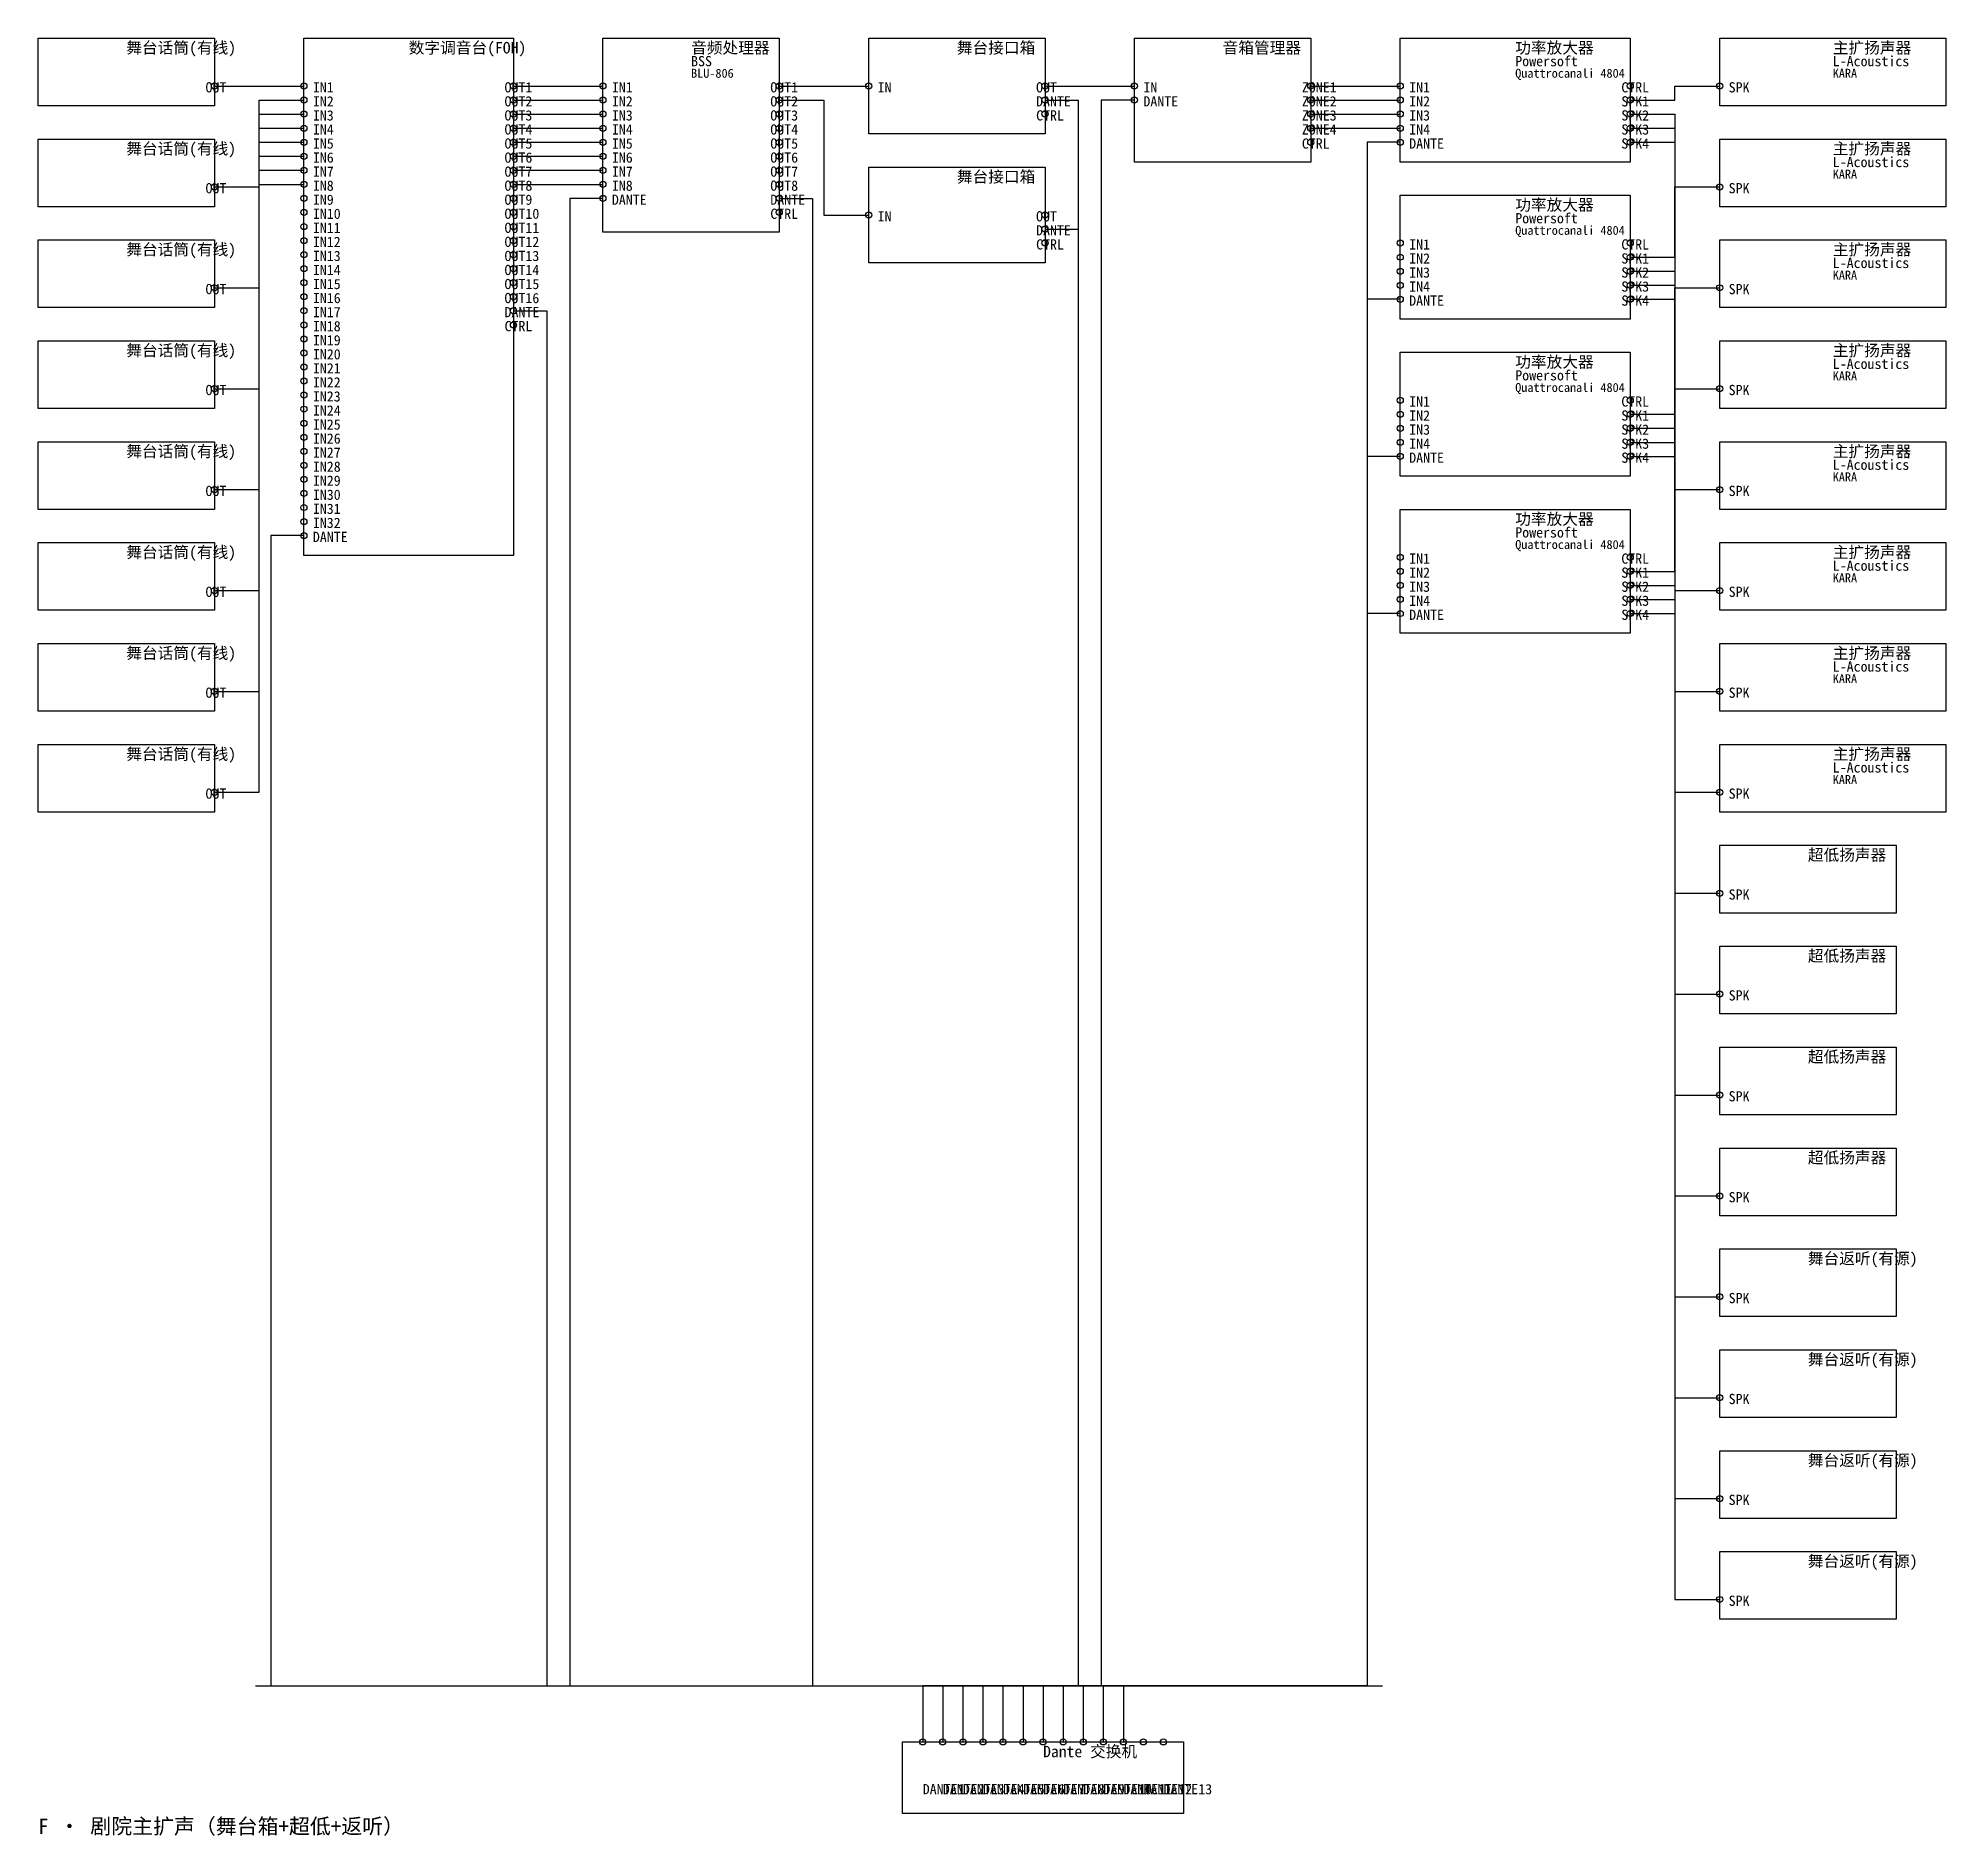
# Model space of a CAD drawing. Header units: metres. Extents: x 40 to 1533, y -1448 to -40.
import ezdxf

# ---------------------------------------------------------------- set-up
doc = ezdxf.new("R2010")
doc.units = ezdxf.units.M
for name, color, linetype in [('DEVICES', 7, 'Continuous'), ('LABELS', 7, 'Continuous'), ('PORTS', 6, 'Continuous'), ('WIRES_ANALOG', 4, 'Continuous'), ('WIRES_DANTE', 5, 'Continuous'), ('WIRES_SPEAKER', 1, 'Continuous')]:
    doc.layers.add(name, color=color, linetype=linetype)
doc.styles.add('CJK', font='simsun.ttc')

msp = doc.modelspace()

# ---------------------------------------------------------------- linework, layer by layer
at = {"layer": 'DEVICES', "color": 7, "lineweight": 25, "true_color": 0xb4b2a9}
for points in [[(40, -40), (178, -40), (178, -93), (40, -93), (40, -40)], [(248, -40), (412, -40), (412, -445), (248, -445), (248, -40)], [(482, -40), (620, -40), (620, -192), (482, -192), (482, -40)], [(690, -40), (828, -40), (828, -115), (690, -115), (690, -40)], [(898, -40), (1036, -40), (1036, -137), (898, -137), (898, -40)], [(1106, -40), (1286, -40), (1286, -137), (1106, -137), (1106, -40)], [(1356, -40), (1533, -40), (1533, -93), (1356, -93), (1356, -40)], [(40, -119), (178, -119), (178, -172), (40, -172), (40, -119)], [(1356, -119), (1533, -119), (1533, -172), (1356, -172), (1356, -119)], [(690, -141), (828, -141), (828, -216), (690, -216), (690, -141)], [(1106, -163), (1286, -163), (1286, -260), (1106, -260), (1106, -163)], [(40, -198), (178, -198), (178, -251), (40, -251), (40, -198)], [(1356, -198), (1533, -198), (1533, -251), (1356, -251), (1356, -198)], [(40, -277), (178, -277), (178, -330), (40, -330), (40, -277)], [(1356, -277), (1533, -277), (1533, -330), (1356, -330), (1356, -277)], [(1106, -286), (1286, -286), (1286, -383), (1106, -383), (1106, -286)], [(40, -356), (178, -356), (178, -409), (40, -409), (40, -356)], [(1356, -356), (1533, -356), (1533, -409), (1356, -409), (1356, -356)], [(1106, -409), (1286, -409), (1286, -506), (1106, -506), (1106, -409)], [(40, -435), (178, -435), (178, -488), (40, -488), (40, -435)], [(1356, -435), (1533, -435), (1533, -488), (1356, -488), (1356, -435)], [(40, -514), (178, -514), (178, -567), (40, -567), (40, -514)], [(1356, -514), (1533, -514), (1533, -567), (1356, -567), (1356, -514)], [(40, -593), (178, -593), (178, -646), (40, -646), (40, -593)], [(1356, -593), (1533, -593), (1533, -646), (1356, -646), (1356, -593)], [(1356, -672), (1494, -672), (1494, -725), (1356, -725), (1356, -672)], [(1356, -751), (1494, -751), (1494, -804), (1356, -804), (1356, -751)], [(1356, -830), (1494, -830), (1494, -883), (1356, -883), (1356, -830)], [(1356, -909), (1494, -909), (1494, -962), (1356, -962), (1356, -909)], [(1356, -988), (1494, -988), (1494, -1041), (1356, -1041), (1356, -988)], [(1356, -1067), (1494, -1067), (1494, -1120), (1356, -1120), (1356, -1067)], [(1356, -1146), (1494, -1146), (1494, -1199), (1356, -1199), (1356, -1146)], [(1356, -1225), (1494, -1225), (1494, -1278), (1356, -1278), (1356, -1225)], [(716.5, -1374), (936.5, -1374), (936.5, -1430), (716.5, -1430), (716.5, -1374)]]:
    msp.add_lwpolyline(points, dxfattribs=at)
at = {"layer": 'PORTS', "true_color": 0x5dcaa5}
for centre in [(178, -77.5), (248, -77.5), (248, -88.5), (412, -77.5), (412, -88.5), (482, -77.5), (482, -88.5), (620, -77.5), (620, -88.5), (690, -77.5), (828, -77.5), (898, -77.5), (1036, -77.5), (1036, -88.5), (1106, -77.5), (1106, -88.5), (248, -99.5), (412, -99.5), (482, -99.5), (620, -99.5), (1036, -99.5), (1106, -99.5), (248, -110.5), (248, -121.5), (412, -110.5), (412, -121.5), (482, -110.5), (482, -121.5), (620, -110.5), (620, -121.5), (1036, -110.5), (1106, -110.5), (248, -132.5), (412, -132.5), (482, -132.5), (620, -132.5), (248, -143.5), (412, -143.5), (482, -143.5), (620, -143.5), (178, -156.5), (248, -154.5), (248, -165.5), (412, -154.5), (412, -165.5), (482, -154.5), (620, -154.5), (248, -176.5), (412, -176.5), (690, -178.5), (828, -178.5), (248, -187.5), (412, -187.5), (248, -198.5), (248, -209.5), (412, -198.5), (412, -209.5), (1106, -200.5), (248, -220.5), (412, -220.5), (1106, -211.5), (1106, -222.5), (178, -235.5), (248, -231.5), (412, -231.5), (1106, -233.5), (248, -242.5), (248, -253.5), (412, -242.5), (248, -264.5), (248, -275.5), (248, -286.5), (248, -297.5), (178, -314.5), (248, -308.5), (248, -319.5), (248, -330.5), (1106, -323.5), (248, -341.5), (1106, -334.5), (1106, -345.5), (248, -352.5), (1106, -356.5), (248, -363.5), (248, -374.5), (248, -385.5), (178, -393.5), (248, -396.5), (248, -407.5), (248, -418.5), (1106, -446.5), (1106, -457.5), (178, -472.5), (1106, -468.5), (1106, -479.5), (178, -551.5), (178, -630.5)]:
    msp.add_circle(centre, 2.4, dxfattribs=at)
at = {"layer": 'PORTS', "true_color": 0x378add}
for centre in [(828, -88.5), (898, -88.5), (1106, -121.5), (482, -165.5), (620, -165.5), (828, -189.5), (412, -253.5), (1106, -244.5), (1106, -367.5), (248, -429.5), (1106, -490.5), (732.3, -1374), (748, -1374), (763.7, -1374), (779.4, -1374), (795.1, -1374), (810.8, -1374), (826.5, -1374), (842.2, -1374), (857.9, -1374), (873.6, -1374), (889.3, -1374), (905, -1374), (920.7, -1374)]:
    msp.add_circle(centre, 2.4, dxfattribs=at)
at = {"layer": 'PORTS', "true_color": 0xb07cd9}
for centre in [(1286, -77.5), (828, -99.5), (1036, -121.5), (620, -176.5), (828, -200.5), (1286, -200.5), (412, -264.5), (1286, -323.5), (1286, -446.5)]:
    msp.add_circle(centre, 2.4, dxfattribs=at)
at = {"layer": 'PORTS', "true_color": 0xe8655a}
for centre in [(1286, -88.5), (1356, -77.5), (1286, -99.5), (1286, -110.5), (1286, -121.5), (1356, -156.5), (1286, -211.5), (1286, -222.5), (1286, -233.5), (1356, -235.5), (1286, -244.5), (1356, -314.5), (1286, -334.5), (1286, -345.5), (1286, -356.5), (1286, -367.5), (1356, -393.5), (1286, -457.5), (1286, -468.5), (1286, -479.5), (1356, -472.5), (1286, -490.5), (1356, -551.5), (1356, -630.5), (1356, -709.5), (1356, -788.5), (1356, -867.5), (1356, -946.5), (1356, -1025.5), (1356, -1104.5), (1356, -1183.5), (1356, -1262.5)]:
    msp.add_circle(centre, 2.4, dxfattribs=at)
at = {"layer": 'WIRES_ANALOG', "linetype": 'CONTINUOUS', "true_color": 0x5dcaa5}
for points in [[(178, -77.5), (188, -77.5), (213, -77.5), (213, -77.5), (238, -77.5), (248, -77.5)], [(178, -156.5), (188, -156.5), (213, -156.5), (213, -88.5), (238, -88.5), (248, -88.5)], [(412, -77.5), (422, -77.5), (447, -77.5), (447, -77.5), (472, -77.5), (482, -77.5)], [(412, -88.5), (422, -88.5), (447, -88.5), (447, -88.5), (472, -88.5), (482, -88.5)], [(620, -77.5), (630, -77.5), (655, -77.5), (655, -77.5), (680, -77.5), (690, -77.5)], [(620, -88.5), (630, -88.5), (655, -88.5), (655, -178.5), (680, -178.5), (690, -178.5)], [(828, -77.5), (838, -77.5), (863, -77.5), (863, -77.5), (888, -77.5), (898, -77.5)], [(1036, -77.5), (1046, -77.5), (1071, -77.5), (1071, -77.5), (1096, -77.5), (1106, -77.5)], [(1036, -88.5), (1046, -88.5), (1071, -88.5), (1071, -88.5), (1096, -88.5), (1106, -88.5)], [(178, -235.5), (188, -235.5), (213, -235.5), (213, -99.5), (238, -99.5), (248, -99.5)], [(412, -99.5), (422, -99.5), (447, -99.5), (447, -99.5), (472, -99.5), (482, -99.5)], [(1036, -99.5), (1046, -99.5), (1071, -99.5), (1071, -99.5), (1096, -99.5), (1106, -99.5)], [(178, -314.5), (188, -314.5), (213, -314.5), (213, -110.5), (238, -110.5), (248, -110.5)], [(412, -110.5), (422, -110.5), (447, -110.5), (447, -110.5), (472, -110.5), (482, -110.5)], [(1036, -110.5), (1046, -110.5), (1071, -110.5), (1071, -110.5), (1096, -110.5), (1106, -110.5)], [(178, -393.5), (188, -393.5), (213, -393.5), (213, -121.5), (238, -121.5), (248, -121.5)], [(178, -472.5), (188, -472.5), (213, -472.5), (213, -132.5), (238, -132.5), (248, -132.5)], [(412, -121.5), (422, -121.5), (447, -121.5), (447, -121.5), (472, -121.5), (482, -121.5)], [(412, -132.5), (422, -132.5), (447, -132.5), (447, -132.5), (472, -132.5), (482, -132.5)], [(178, -551.5), (188, -551.5), (213, -551.5), (213, -143.5), (238, -143.5), (248, -143.5)], [(412, -143.5), (422, -143.5), (447, -143.5), (447, -143.5), (472, -143.5), (482, -143.5)], [(178, -630.5), (188, -630.5), (213, -630.5), (213, -154.5), (238, -154.5), (248, -154.5)], [(412, -154.5), (422, -154.5), (447, -154.5), (447, -154.5), (472, -154.5), (482, -154.5)]]:
    msp.add_lwpolyline(points, dxfattribs=at)
at = {"layer": 'WIRES_DANTE', "linetype": 'CONTINUOUS', "true_color": 0x378add}
for points in [[(828, -88.5), (838, -88.5), (854, -88.5), (854, -1330), (732.3, -1330), (732.3, -1374)], [(898, -88.5), (888, -88.5), (872, -88.5), (872, -1330), (826.5, -1330), (826.5, -1374)], [(1106, -121.5), (1096, -121.5), (1080, -121.5), (1080, -1330), (842.2, -1330), (842.2, -1374)], [(482, -165.5), (472, -165.5), (456, -165.5), (456, -1330), (795.1, -1330), (795.1, -1374)], [(620, -165.5), (630, -165.5), (646, -165.5), (646, -1330), (810.8, -1330), (810.8, -1374)], [(828, -189.5), (838, -189.5), (854, -189.5), (854, -1330), (748, -1330), (748, -1374)], [(412, -253.5), (422, -253.5), (438, -253.5), (438, -1330), (779.4, -1330), (779.4, -1374)], [(1106, -244.5), (1096, -244.5), (1080, -244.5), (1080, -1330), (857.9, -1330), (857.9, -1374)], [(1106, -367.5), (1096, -367.5), (1080, -367.5), (1080, -1330), (873.6, -1330), (873.6, -1374)], [(248, -429.5), (238, -429.5), (222, -429.5), (222, -1330), (763.7, -1330), (763.7, -1374)], [(1106, -490.5), (1096, -490.5), (1080, -490.5), (1080, -1330), (889.3, -1330), (889.3, -1374)], [(210, -1330), (1092, -1330)]]:
    msp.add_lwpolyline(points, dxfattribs=at)
at = {"layer": 'WIRES_SPEAKER', "linetype": 'CONTINUOUS', "true_color": 0xe8655a}
for points in [[(1286, -88.5), (1296, -88.5), (1321, -88.5), (1321, -77.5), (1346, -77.5), (1356, -77.5)], [(1286, -99.5), (1296, -99.5), (1321, -99.5), (1321, -393.5), (1346, -393.5), (1356, -393.5)], [(1286, -110.5), (1296, -110.5), (1321, -110.5), (1321, -709.5), (1346, -709.5), (1356, -709.5)], [(1286, -121.5), (1296, -121.5), (1321, -121.5), (1321, -1025.5), (1346, -1025.5), (1356, -1025.5)], [(1286, -211.5), (1296, -211.5), (1321, -211.5), (1321, -156.5), (1346, -156.5), (1356, -156.5)], [(1286, -222.5), (1296, -222.5), (1321, -222.5), (1321, -472.5), (1346, -472.5), (1356, -472.5)], [(1286, -233.5), (1296, -233.5), (1321, -233.5), (1321, -788.5), (1346, -788.5), (1356, -788.5)], [(1286, -334.5), (1296, -334.5), (1321, -334.5), (1321, -235.5), (1346, -235.5), (1356, -235.5)], [(1286, -244.5), (1296, -244.5), (1321, -244.5), (1321, -1104.5), (1346, -1104.5), (1356, -1104.5)], [(1286, -457.5), (1296, -457.5), (1321, -457.5), (1321, -314.5), (1346, -314.5), (1356, -314.5)], [(1286, -345.5), (1296, -345.5), (1321, -345.5), (1321, -551.5), (1346, -551.5), (1356, -551.5)], [(1286, -356.5), (1296, -356.5), (1321, -356.5), (1321, -867.5), (1346, -867.5), (1356, -867.5)], [(1286, -367.5), (1296, -367.5), (1321, -367.5), (1321, -1183.5), (1346, -1183.5), (1356, -1183.5)], [(1286, -468.5), (1296, -468.5), (1321, -468.5), (1321, -630.5), (1346, -630.5), (1356, -630.5)], [(1286, -479.5), (1296, -479.5), (1321, -479.5), (1321, -946.5), (1346, -946.5), (1356, -946.5)], [(1286, -490.5), (1296, -490.5), (1321, -490.5), (1321, -1262.5), (1346, -1262.5), (1356, -1262.5)]]:
    msp.add_lwpolyline(points, dxfattribs=at)

# ---------------------------------------------------------------- texts
at = {"layer": 'LABELS', "true_color": 0xf1efe8, "style": 'CJK'}
for s, height, p in [('舞台话筒(有线)', 9, (109, -52)), ('数字调音台(FOH)', 9, (330, -52)), ('音频处理器', 9, (551, -52)), ('舞台接口箱', 9, (759, -52)), ('音箱管理器', 9, (967, -52)), ('功率放大器', 9, (1196, -52)), ('主扩扬声器', 9, (1444.5, -52)), ('舞台话筒(有线)', 9, (109, -131)), ('主扩扬声器', 9, (1444.5, -131)), ('舞台接口箱', 9, (759, -153)), ('功率放大器', 9, (1196, -175)), ('舞台话筒(有线)', 9, (109, -210)), ('主扩扬声器', 9, (1444.5, -210)), ('舞台话筒(有线)', 9, (109, -289)), ('主扩扬声器', 9, (1444.5, -289)), ('功率放大器', 9, (1196, -298)), ('舞台话筒(有线)', 9, (109, -368)), ('主扩扬声器', 9, (1444.5, -368)), ('功率放大器', 9, (1196, -421)), ('舞台话筒(有线)', 9, (109, -447)), ('主扩扬声器', 9, (1444.5, -447)), ('舞台话筒(有线)', 9, (109, -526)), ('主扩扬声器', 9, (1444.5, -526)), ('舞台话筒(有线)', 9, (109, -605)), ('主扩扬声器', 9, (1444.5, -605)), ('超低扬声器', 9, (1425, -684)), ('超低扬声器', 9, (1425, -763)), ('超低扬声器', 9, (1425, -842)), ('超低扬声器', 9, (1425, -921)), ('舞台返听(有源)', 9, (1425, -1000)), ('舞台返听(有源)', 9, (1425, -1079)), ('舞台返听(有源)', 9, (1425, -1158)), ('舞台返听(有源)', 9, (1425, -1237)), ('Dante 交换机', 9, (826.5, -1386)), ('F · 剧院主扩声（舞台箱+超低+返听）', 12, (40, -1446))]:
    msp.add_text(s, height=height, dxfattribs=at).set_placement(p)
at = {"layer": 'LABELS', "true_color": 0xc4c2b8, "style": 'CJK'}
for s, p in [('BSS', (551, -62)), ('Powersoft', (1196, -62)), ('L-Acoustics', (1444.5, -62)), ('L-Acoustics', (1444.5, -141)), ('Powersoft', (1196, -185)), ('L-Acoustics', (1444.5, -220)), ('L-Acoustics', (1444.5, -299)), ('Powersoft', (1196, -308)), ('L-Acoustics', (1444.5, -378)), ('Powersoft', (1196, -431)), ('L-Acoustics', (1444.5, -457)), ('L-Acoustics', (1444.5, -536)), ('L-Acoustics', (1444.5, -615))]:
    msp.add_text(s, height=8, dxfattribs=at).set_placement(p)
at = {"layer": 'LABELS', "true_color": 0xf5f5ec, "style": 'CJK'}
for s, p in [('OUT', (171, -82.5)), ('IN1', (255, -82.5)), ('OUT1', (405, -82.5)), ('IN1', (489, -82.5)), ('OUT1', (613, -82.5)), ('IN', (697, -82.5)), ('OUT', (821, -82.5)), ('IN', (905, -82.5)), ('ZONE1', (1029, -82.5)), ('IN1', (1113, -82.5)), ('CTRL', (1279, -82.5)), ('SPK', (1363, -82.5)), ('IN2', (255, -93.5)), ('OUT2', (405, -93.5)), ('IN2', (489, -93.5)), ('OUT2', (613, -93.5)), ('DANTE', (821, -93.5)), ('DANTE', (905, -93.5)), ('ZONE2', (1029, -93.5)), ('IN2', (1113, -93.5)), ('SPK1', (1279, -93.5)), ('IN3', (255, -104.5)), ('OUT3', (405, -104.5)), ('IN3', (489, -104.5)), ('OUT3', (613, -104.5)), ('CTRL', (821, -104.5)), ('ZONE3', (1029, -104.5)), ('IN3', (1113, -104.5)), ('SPK2', (1279, -104.5)), ('IN4', (255, -115.5)), ('IN5', (255, -126.5)), ('OUT4', (405, -115.5)), ('OUT5', (405, -126.5)), ('IN4', (489, -115.5)), ('IN5', (489, -126.5)), ('OUT4', (613, -115.5)), ('OUT5', (613, -126.5)), ('ZONE4', (1029, -115.5)), ('CTRL', (1029, -126.5)), ('DANTE', (1113, -126.5)), ('IN4', (1113, -115.5)), ('SPK3', (1279, -115.5)), ('SPK4', (1279, -126.5)), ('IN6', (255, -137.5)), ('OUT6', (405, -137.5)), ('IN6', (489, -137.5)), ('OUT6', (613, -137.5)), ('IN7', (255, -148.5)), ('OUT7', (405, -148.5)), ('IN7', (489, -148.5)), ('OUT7', (613, -148.5)), ('OUT', (171, -161.5)), ('IN8', (255, -159.5)), ('IN9', (255, -170.5)), ('OUT8', (405, -159.5)), ('OUT9', (405, -170.5)), ('DANTE', (489, -170.5)), ('IN8', (489, -159.5)), ('OUT8', (613, -159.5)), ('DANTE', (613, -170.5)), ('SPK', (1363, -161.5)), ('IN10', (255, -181.5)), ('OUT10', (405, -181.5)), ('CTRL', (613, -181.5)), ('IN', (697, -183.5)), ('OUT', (821, -183.5)), ('IN11', (255, -192.5)), ('OUT11', (405, -192.5)), ('DANTE', (821, -194.5)), ('IN12', (255, -203.5)), ('IN13', (255, -214.5)), ('OUT12', (405, -203.5)), ('OUT13', (405, -214.5)), ('CTRL', (821, -205.5)), ('IN1', (1113, -205.5)), ('IN2', (1113, -216.5)), ('CTRL', (1279, -205.5)), ('SPK1', (1279, -216.5)), ('IN14', (255, -225.5)), ('OUT14', (405, -225.5)), ('IN3', (1113, -227.5)), ('SPK2', (1279, -227.5)), ('OUT', (171, -240.5)), ('IN15', (255, -236.5)), ('OUT15', (405, -236.5)), ('IN4', (1113, -238.5)), ('SPK3', (1279, -238.5)), ('SPK', (1363, -240.5)), ('IN16', (255, -247.5)), ('IN17', (255, -258.5)), ('OUT16', (405, -247.5)), ('DANTE', (405, -258.5)), ('DANTE', (1113, -249.5)), ('SPK4', (1279, -249.5)), ('IN18', (255, -269.5)), ('CTRL', (405, -269.5)), ('IN19', (255, -280.5)), ('IN20', (255, -291.5)), ('IN21', (255, -302.5)), ('OUT', (171, -319.5)), ('IN22', (255, -313.5)), ('SPK', (1363, -319.5)), ('IN23', (255, -324.5)), ('IN24', (255, -335.5)), ('IN1', (1113, -328.5)), ('CTRL', (1279, -328.5)), ('IN25', (255, -346.5)), ('IN2', (1113, -339.5)), ('IN3', (1113, -350.5)), ('SPK1', (1279, -339.5)), ('SPK2', (1279, -350.5)), ('IN26', (255, -357.5)), ('IN4', (1113, -361.5)), ('SPK3', (1279, -361.5)), ('IN27', (255, -368.5)), ('IN28', (255, -379.5)), ('DANTE', (1113, -372.5)), ('SPK4', (1279, -372.5)), ('IN29', (255, -390.5)), ('OUT', (171, -398.5)), ('IN30', (255, -401.5)), ('SPK', (1363, -398.5)), ('IN31', (255, -412.5)), ('IN32', (255, -423.5)), ('DANTE', (255, -434.5)), ('IN1', (1113, -451.5)), ('CTRL', (1279, -451.5)), ('IN2', (1113, -462.5)), ('SPK1', (1279, -462.5)), ('OUT', (171, -477.5)), ('IN3', (1113, -473.5)), ('IN4', (1113, -484.5)), ('SPK2', (1279, -473.5)), ('SPK3', (1279, -484.5)), ('SPK', (1363, -477.5)), ('DANTE', (1113, -495.5)), ('SPK4', (1279, -495.5)), ('OUT', (171, -556.5)), ('SPK', (1363, -556.5)), ('OUT', (171, -635.5)), ('SPK', (1363, -635.5)), ('SPK', (1363, -714.5)), ('SPK', (1363, -793.5)), ('SPK', (1363, -872.5)), ('SPK', (1363, -951.5)), ('SPK', (1363, -1030.5)), ('SPK', (1363, -1109.5)), ('SPK', (1363, -1188.5)), ('SPK', (1363, -1267.5)), ('DANTE1', (732.3, -1415)), ('DANTE2', (748, -1415)), ('DANTE3', (763.7, -1415)), ('DANTE4', (779.4, -1415)), ('DANTE5', (795.1, -1415)), ('DANTE6', (810.8, -1415)), ('DANTE7', (826.5, -1415)), ('DANTE8', (842.2, -1415)), ('DANTE9', (857.9, -1415)), ('DANTE10', (873.6, -1415)), ('DANTE11', (889.3, -1415)), ('DANTE12', (905, -1415)), ('DANTE13', (920.7, -1415))]:
    msp.add_text(s, height=8, dxfattribs=at).set_placement(p)
at = {"layer": 'LABELS', "true_color": 0x9a978d, "style": 'CJK'}
for s, p in [('BLU-806', (551, -71)), ('Quattrocanali 4804', (1196, -71)), ('KARA', (1444.5, -71)), ('KARA', (1444.5, -150)), ('Quattrocanali 4804', (1196, -194)), ('KARA', (1444.5, -229)), ('Quattrocanali 4804', (1196, -317)), ('KARA', (1444.5, -308)), ('KARA', (1444.5, -387)), ('Quattrocanali 4804', (1196, -440)), ('KARA', (1444.5, -466)), ('KARA', (1444.5, -545)), ('KARA', (1444.5, -624))]:
    msp.add_text(s, height=7, dxfattribs=at).set_placement(p)

doc.saveas('drawing.dxf')
